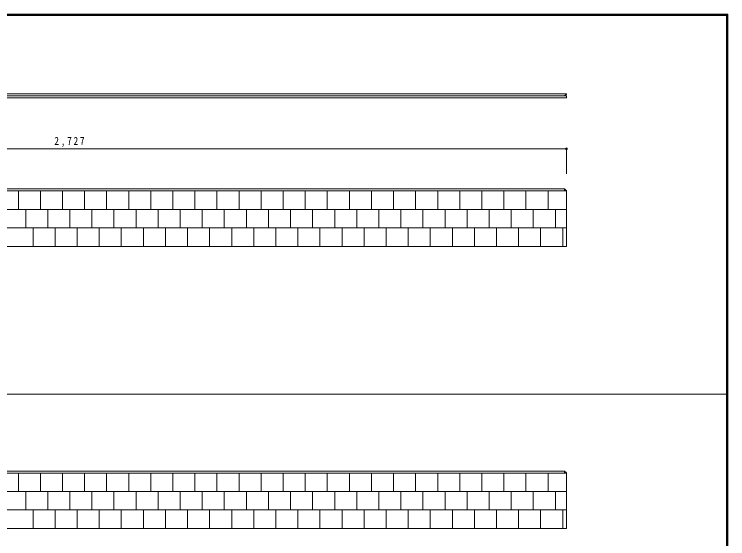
# Model space of a CAD drawing. Units: millimetres at full size, sheet at 1:10; details may follow other scales. Extents: x -1947 to 1953, y -1436 to 1392.
# Drawn here: x -6 to 1953, y -47 to 1392 of the extents above; entities that cross this region are included whole.
import ezdxf

# ---------------------------------------------------------------- set-up
doc = ezdxf.new("R2010")
doc.units = ezdxf.units.MM
doc.header["$LTSCALE"] = 10
doc.header["$PDMODE"] = 32
doc.header["$PDSIZE"] = 5
doc.layers.add('3-0', color=7, linetype='Continuous', lineweight=18)
doc.layers.add('F-1', color=6, linetype='Continuous', lineweight=18)
doc.styles.add('ＭＳ ゴシック', font='')
doc.styles.get('ＭＳ ゴシック').set_extended_font_data('MS Gothic')

msp = doc.modelspace()

# ---------------------------------------------------------------- linework, layer by layer
at = {"layer": '3-0'}
for p, q in [((-1217.14, 1173.8), (1510.36, 1173.8)), ((1510.36, 1162.3), (-1216.64, 1162.3)), ((-1222.14, 912.3), (1505.36, 912.3)), ((-1216.64, 906.8), (1510.36, 906.8)), ((5.46, 856.13), (5.46, 906.79)), ((66.06, 856.13), (66.06, 906.79)), ((126.66, 856.13), (126.66, 906.79)), ((187.26, 856.13), (187.26, 906.79)), ((247.86, 856.13), (247.86, 906.79)), ((308.46, 856.13), (308.46, 906.79)), ((369.06, 856.13), (369.06, 906.79)), ((429.66, 856.13), (429.66, 906.79)), ((490.26, 856.13), (490.26, 906.79)), ((550.86, 856.13), (550.86, 906.79)), ((611.46, 856.13), (611.46, 906.79)), ((672.06, 856.13), (672.06, 906.79)), ((732.66, 856.13), (732.66, 906.79)), ((793.26, 856.13), (793.26, 906.79)), ((853.86, 856.13), (853.86, 906.79)), ((914.46, 856.13), (914.46, 906.79)), ((975.06, 856.13), (975.06, 906.79)), ((1035.66, 856.13), (1035.66, 906.79)), ((1096.26, 856.13), (1096.26, 906.79)), ((1156.86, 856.13), (1156.86, 906.79)), ((1217.46, 856.13), (1217.46, 906.79)), ((1278.06, 856.13), (1278.06, 906.79)), ((1338.66, 856.13), (1338.66, 906.79)), ((1399.26, 856.13), (1399.26, 906.79)), ((1459.86, 856.13), (1459.86, 906.79)), ((1505.36, 912.3), (1505.36, 906.8)), ((1505.36, 912.3), (1510.36, 907.3)), ((1510.36, 754.8), (1510.36, 907.3)), ((-1216.64, 856.13), (1510.36, 856.13)), ((25.66, 805.46), (25.66, 856.12)), ((86.26, 805.46), (86.26, 856.12)), ((146.86, 805.46), (146.86, 856.12)), ((207.46, 805.46), (207.46, 856.12)), ((268.06, 805.46), (268.06, 856.12)), ((328.66, 805.46), (328.66, 856.12)), ((389.26, 805.46), (389.26, 856.12)), ((449.86, 805.46), (449.86, 856.12)), ((510.46, 805.46), (510.46, 856.12)), ((571.06, 805.46), (571.06, 856.12)), ((631.66, 805.46), (631.66, 856.12)), ((692.26, 805.46), (692.26, 856.12)), ((752.86, 805.46), (752.86, 856.12)), ((813.46, 805.46), (813.46, 856.12)), ((874.06, 805.46), (874.06, 856.12)), ((934.66, 805.46), (934.66, 856.12)), ((995.26, 805.46), (995.26, 856.12)), ((1055.86, 805.46), (1055.86, 856.12)), ((1116.46, 805.46), (1116.46, 856.12)), ((1177.06, 805.46), (1177.06, 856.12)), ((1237.66, 805.46), (1237.66, 856.12)), ((1298.26, 805.46), (1298.26, 856.12)), ((1358.86, 805.46), (1358.86, 856.12)), ((1419.46, 805.46), (1419.46, 856.12)), ((1480.06, 805.46), (1480.06, 856.12)), ((-1216.64, 805.46), (1510.36, 805.46)), ((45.86, 754.8), (45.86, 805.46)), ((106.46, 754.8), (106.46, 805.46)), ((167.06, 754.8), (167.06, 805.46)), ((227.66, 754.8), (227.66, 805.46)), ((288.26, 754.8), (288.26, 805.46)), ((348.86, 754.8), (348.86, 805.46)), ((409.46, 754.8), (409.46, 805.46)), ((470.06, 754.8), (470.06, 805.46)), ((530.66, 754.8), (530.66, 805.46)), ((591.26, 754.8), (591.26, 805.46)), ((651.86, 754.8), (651.86, 805.46)), ((712.46, 754.8), (712.46, 805.46)), ((773.06, 754.8), (773.06, 805.46)), ((833.66, 754.8), (833.66, 805.46)), ((894.26, 754.8), (894.26, 805.46)), ((954.86, 754.8), (954.86, 805.46)), ((1015.46, 754.8), (1015.46, 805.46)), ((1076.06, 754.8), (1076.06, 805.46)), ((1136.66, 754.8), (1136.66, 805.46)), ((1197.26, 754.8), (1197.26, 805.46)), ((1257.86, 754.8), (1257.86, 805.46)), ((1318.46, 754.8), (1318.46, 805.46)), ((1379.06, 754.8), (1379.06, 805.46)), ((1439.66, 754.8), (1439.66, 805.46)), ((1500.26, 754.8), (1500.26, 805.46)), ((-1216.64, 754.8), (1510.36, 754.8)), ((-1222.14, 138.3), (1505.36, 138.3)), ((1505.36, 138.3), (1505.36, 132.8)), ((1505.36, 138.3), (1510.36, 133.3)), ((-1216.64, 132.8), (1510.36, 132.8)), ((5.46, 82.13), (5.46, 132.79)), ((66.06, 82.13), (66.06, 132.79)), ((126.66, 82.13), (126.66, 132.79)), ((187.26, 82.13), (187.26, 132.79)), ((247.86, 82.13), (247.86, 132.79)), ((308.46, 82.13), (308.46, 132.79)), ((369.06, 82.13), (369.06, 132.79)), ((429.66, 82.13), (429.66, 132.79)), ((490.26, 82.13), (490.26, 132.79)), ((550.86, 82.13), (550.86, 132.79)), ((611.46, 82.13), (611.46, 132.79)), ((672.06, 82.13), (672.06, 132.79)), ((732.66, 82.13), (732.66, 132.79)), ((793.26, 82.13), (793.26, 132.79)), ((853.86, 82.13), (853.86, 132.79)), ((914.46, 82.13), (914.46, 132.79)), ((975.06, 82.13), (975.06, 132.79)), ((1035.66, 82.13), (1035.66, 132.79)), ((1096.26, 82.13), (1096.26, 132.79)), ((1156.86, 82.13), (1156.86, 132.79)), ((1217.46, 82.13), (1217.46, 132.79)), ((1278.06, 82.13), (1278.06, 132.79)), ((1338.66, 82.13), (1338.66, 132.79)), ((1399.26, 82.13), (1399.26, 132.79)), ((1459.86, 82.13), (1459.86, 132.79)), ((1510.36, -19.2), (1510.36, 133.3)), ((-1216.64, 82.13), (1510.36, 82.13)), ((25.66, 31.46), (25.66, 82.12)), ((86.26, 31.46), (86.26, 82.12)), ((146.86, 31.46), (146.86, 82.12)), ((207.46, 31.46), (207.46, 82.12)), ((268.06, 31.46), (268.06, 82.12)), ((328.66, 31.46), (328.66, 82.12)), ((389.26, 31.46), (389.26, 82.12)), ((449.86, 31.46), (449.86, 82.12)), ((510.46, 31.46), (510.46, 82.12)), ((571.06, 31.46), (571.06, 82.12)), ((631.66, 31.46), (631.66, 82.12)), ((692.26, 31.46), (692.26, 82.12)), ((752.86, 31.46), (752.86, 82.12)), ((813.46, 31.46), (813.46, 82.12)), ((874.06, 31.46), (874.06, 82.12)), ((934.66, 31.46), (934.66, 82.12)), ((995.26, 31.46), (995.26, 82.12)), ((1055.86, 31.46), (1055.86, 82.12)), ((1116.46, 31.46), (1116.46, 82.12)), ((1177.06, 31.46), (1177.06, 82.12)), ((1237.66, 31.46), (1237.66, 82.12)), ((1298.26, 31.46), (1298.26, 82.12)), ((1358.86, 31.46), (1358.86, 82.12)), ((1419.46, 31.46), (1419.46, 82.12)), ((1480.06, 31.46), (1480.06, 82.12)), ((-1216.64, 31.46), (1510.36, 31.46)), ((45.86, -19.2), (45.86, 31.46)), ((106.46, -19.2), (106.46, 31.46)), ((167.06, -19.2), (167.06, 31.46)), ((227.66, -19.2), (227.66, 31.46)), ((288.26, -19.2), (288.26, 31.46)), ((348.86, -19.2), (348.86, 31.46)), ((409.46, -19.2), (409.46, 31.46)), ((470.06, -19.2), (470.06, 31.46)), ((530.66, -19.2), (530.66, 31.46)), ((591.26, -19.2), (591.26, 31.46)), ((651.86, -19.2), (651.86, 31.46)), ((712.46, -19.2), (712.46, 31.46)), ((773.06, -19.2), (773.06, 31.46)), ((833.66, -19.2), (833.66, 31.46)), ((894.26, -19.2), (894.26, 31.46)), ((954.86, -19.2), (954.86, 31.46)), ((1015.46, -19.2), (1015.46, 31.46)), ((1076.06, -19.2), (1076.06, 31.46)), ((1136.66, -19.2), (1136.66, 31.46)), ((1197.26, -19.2), (1197.26, 31.46)), ((1257.86, -19.2), (1257.86, 31.46)), ((1318.46, -19.2), (1318.46, 31.46)), ((1379.06, -19.2), (1379.06, 31.46)), ((1439.66, -19.2), (1439.66, 31.46)), ((1500.26, -19.2), (1500.26, 31.46)), ((-1216.64, -19.2), (1510.36, -19.2))]:
    msp.add_line(p, q, dxfattribs=at)
at = {"layer": '3-0', "color": 3}
msp.add_line((-1216.64, 1022.56), (1510.36, 1022.56), dxfattribs=at)
at = {"layer": '3-0', "color": 4}
msp.add_line((1510.36, 1022.56), (1510.36, 953.52), dxfattribs=at)
at = {"layer": '3-0'}
for points in [[(-1222.14, 1167.8), (1510.36, 1167.8), (1510.36, 1162.3)], [(1510.36, 1173.8), (1510.36, 1172.8), (1505.36, 1167.8)]]:
    msp.add_lwpolyline(points, dxfattribs=at)
at = {"layer": '3-0', "color": 3}
msp.add_point((1510.36, 1022.56), dxfattribs=at)
at = {"layer": 'F-1'}
for p, q in [((-1946.69, 1391.67), (1953.31, 1391.67)), ((1949.97, 1391.67), (1949.97, -1401.67)), ((1951.64, 1391.67), (1951.64, -1401.67)), ((1953.31, 1391.67), (1953.31, -1401.67)), ((-1946.69, 1390), (1953.31, 1390)), ((-1946.69, 1388.33), (1953.31, 1388.33)), ((-1946.69, 349.3), (1953.31, 349.3))]:
    msp.add_line(p, q, dxfattribs=at)

# ---------------------------------------------------------------- texts
at = {"layer": '3-0', "insert": (104.36, 1027.56), "char_height": 21.99, "attachment_point": 7, "style": 'ＭＳ ゴシック'}
msp.add_mtext('\\T1.38;\\W0.85;2,727', dxfattribs=at)

doc.saveas('drawing.dxf')
